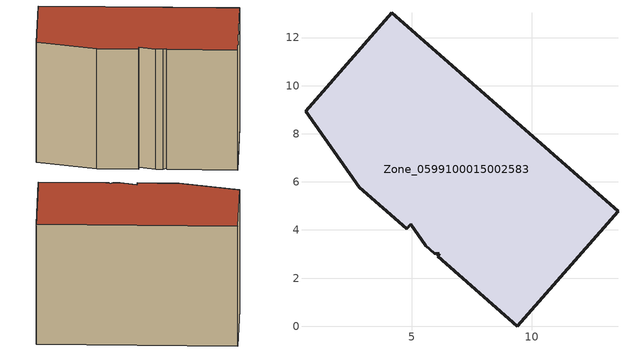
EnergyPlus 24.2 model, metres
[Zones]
Zone_0599100015002583
 floor ground (C_G): 6.09,2.91 6.16,3.01 5.94,3.04 5.59,3.35 4.97,4.25 4.8,4.05 2.83,5.77 0.59,8.94 4.17,13.03 13.58,4.78 9.4,0 z0.9
 wall outside (C_F): 13.58,4.78 4.17,13.03 0.59,8.94 2.83,5.77 4.8,4.05 4.97,4.25 5.59,3.35 5.94,3.04 6.16,3.01 6.09,2.91 9.4,0 13.58,4.78 z0.9:9.07
 roof outside (C_R): 6.16,3.01 6.09,2.91 9.4,0 13.58,4.78 4.17,13.03 0.59,8.94 2.83,5.77 4.8,4.05 4.97,4.25 5.59,3.35 5.94,3.04 z9.07
[BUILDING]
Pand.0599100015002583: North Axis=0; Terrain=City; Loads Convergence Tolerance Value=0.04; Temperature Convergence Tolerance Value=0.4; Solar Distribution=FullExterior; Maximum Number of Warmup Days=25; Minimum Number of Warmup Days=1
[Site:Location]
Rotterdam.The.Hague.AP_ZH_NLD Design_Conditions: Latitude=51.96; Longitude=4.45; Time Zone=1; Elevation=-4.5
[SITE:GROUNDTEMPERATURE:BUILDINGSURFACE]
18, 18, 18, 18, 18, 18, 18, 18, 18, 18, 18, 18
[MATERIAL] Thermal Absorptance=0.9; Solar Absorptance=0.7; Visible Absorptance=0.7
Name | Roughness | Thickness | Conductivity | Density | Specific Heat
G.TC.1975-1991 | MediumSmooth | 0.15 | 0.288461 | 540 | 1210
F.TC.1975-1991 | Rough | 0.3 | 0.230769 | 1920 | 840
R.TC.1975-1991 | MediumRough | 0.2 | 0.153846 | 1500 | 1000
[CONSTRUCTION]
C_G: G.TC.1975-1991
C_F: F.TC.1975-1991
C_R: R.TC.1975-1991
[ZONE]
Zone_0599100015002583: Type=1; Multiplier=1; Ceiling Height=Autocalculate; Volume=Autocalculate; Floor Area=autocalculate; Part of Total Floor Area=Yes
[ZONEINFILTRATION:DESIGNFLOWRATE]
Infil_Zone_0599100015002583: Zone or ZoneList or Space or SpaceList=Zone_0599100015002583; Schedule=AlwaysOn; Design Flow Rate Calculation Method=Flow/Area; Flow Rate per Floor Area=0.003; Constant Term Coefficient=1; Temperature Term Coefficient=0; Velocity Term Coefficient=0; Velocity Squared Term Coefficient=0
[HVACTEMPLATE:ZONE:IDEALLOADSAIRSYSTEM]
Zone_0599100015002583: Maximum Heating Supply Air Temperature=50; Minimum Cooling Supply Air Temperature=13; Maximum Heating Supply Air Humidity Ratio=0.0156; Minimum Cooling Supply Air Humidity Ratio=0.0077; Heating Limit=NoLimit; Cooling Limit=NoLimit; Dehumidification Control Type=ConstantSensibleHeatRatio; Cooling Sensible Heat Ratio=0.7; Dehumidification Setpoint=60; Humidification Control Type=None; Humidification Setpoint=30; Outdoor Air Method=None; Outdoor Air Flow Rate per Person=0.00944; Outdoor Air Flow Rate per Zone Floor Area=0; Outdoor Air Flow Rate per Zone=0; Demand Controlled Ventilation Type=None; Outdoor Air Economizer Type=NoEconomizer; Heat Recovery Type=None; Sensible Heat Recovery Effectiveness=0.7; Latent Heat Recovery Effectiveness=0.65
[ZONECONTROL:THERMOSTAT]
ThermostatControl_Zone_0599100015002583: Zone or ZoneList=Zone_0599100015002583; Control Type Schedule=DualSetpointControlType; Control 1=Thermostat_Zone_0599100015002583; Temperature Difference Between Cutout And Setpoint=0
[THERMOSTATSETPOINT:DUALSETPOINT]
Thermostat_Zone_0599100015002583: Heating Setpoint Temperature Schedule=HeatingSetpoint_Zone_0599100015002583; Cooling Setpoint Temperature Schedule=CoolingSetpoint_Zone_0599100015002583
[SCHEDULE:COMPACT]
HeatingSetpoint_Zone_0599100015002583: Through: 12/31, For: AllDays, Until: 24:00, 21
CoolingSetpoint_Zone_0599100015002583: Through: 12/31, For: AllDays, Until: 24:00, 24
DualSetpointControlType: Through: 12/31, For: AllDays, Until: 24:00, 4
AlwaysOn: Through: 12/31, For: AllDays, Until: 24:00, 1
